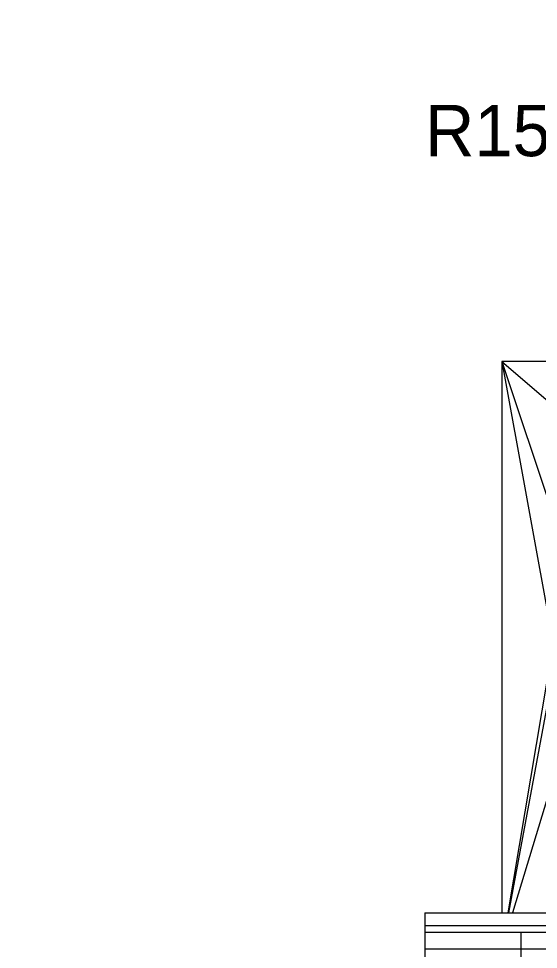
# Model space of a CAD drawing. Header units: millimetres. Extents: x -191664 to 191490, y -197311 to 10263.
# Drawn here: x -634 to 177, y -184227 to -182775 of the extents above; entities that cross this region are included whole.
import ezdxf

# ---------------------------------------------------------------- set-up
doc = ezdxf.new("R2010")
doc.units = ezdxf.units.MM
doc.layers.add('R15_COTAS_TRANSPORTE_P', color=1, linetype='Continuous', lineweight=0)
doc.layers.add('R15_PRENSA_RECEPCION_P', color=2, linetype='Continuous', lineweight=0)
doc.dimstyles.new('PLANTA_20', dxfattribs={"dimtxt": 50, "dimasz": 30, "dimexe": 30, "dimexo": 16, "dimgap": 20, "dimtad": 1, "dimtih": 1, "dimtoh": 1, "dimdec": 1, "dimzin": 0, "dimdsep": 46, "dimcen": 0.09, "dimadec": 0, "dimazin": 0, "dimtfac": 1, "dimtdec": 4, "dimtofl": 0, "dimtmove": 0, "dimatfit": 3, "dimfxl": 1, "dimtolj": 1, "dimtzin": 0, "dimarcsym": 0})

# ---------------------------------------------------------------- blocks, each defined once
blk = doc.blocks.new('*D131')
at = {"layer": 'Defpoints', "color": 0, "transparency": 16777216}
for p in [(1100, -183968.1), (1139.8, -184162.7), (1104.6, -184212), (1304.6, -184212), (1304.6, -184212)]:
    blk.add_point(p, dxfattribs=at)
at = {"layer": 'R15_COTAS_TRANSPORTE_P', "color": 0, "lineweight": -2, "transparency": 16777216}
blk.add_arc((1304.6, -184212), 172, 140.0034, 169.9966, dxfattribs=at)
at = {"layer": 'R15_COTAS_TRANSPORTE_P', "color": 0, "transparency": 16777216}
for points in [[(1169.3, -184097.9), (1176.3, -184105), (1194, -184080.2)], [(1140.2, -184182.6), (1130.2, -184181.7), (1132.6, -184212)]]:
    blk.add_solid(points, dxfattribs=at)
blk = doc.blocks.new('*D132')
at = {"layer": 'Defpoints', "color": 0, "transparency": 16777216}
for p in [(-500, -194490), (-500, -194490), (500, -194490), (203.3, -194656.7), (439.7, -194832)]:
    blk.add_point(p, dxfattribs=at)
at = {"layer": 'R15_COTAS_TRANSPORTE_P', "color": 0, "lineweight": -2, "transparency": 16777216}
blk.add_arc((-500, -194490), 722.8, 342.3783, 357.6217, dxfattribs=at)
at = {"layer": 'R15_COTAS_TRANSPORTE_P', "color": 0, "transparency": 16777216}
for points in [[(217.2, -194519.9), (227.1, -194520.1), (222.8, -194490)], [(193.6, -194710.4), (184.1, -194707.2), (179.2, -194737.2)]]:
    blk.add_solid(points, dxfattribs=at)
blk = doc.blocks.new('*D133')
at = {"layer": 'Defpoints', "color": 0, "transparency": 16777216}
for p in [(439.7, -194148), (217.9, -194406.1), (-500, -194490), (-500, -194490), (500, -194490)]:
    blk.add_point(p, dxfattribs=at)
at = {"layer": 'R15_COTAS_TRANSPORTE_P', "color": 0, "lineweight": -2, "transparency": 16777216}
blk.add_arc((-500, -194490), 722.8, 2.3783, 17.6217, dxfattribs=at)
at = {"layer": 'R15_COTAS_TRANSPORTE_P', "color": 0, "transparency": 16777216}
for points in [[(184.1, -194272.8), (193.6, -194269.6), (179.2, -194242.8)], [(227.1, -194459.9), (217.2, -194460.1), (222.8, -194490)]]:
    blk.add_solid(points, dxfattribs=at)

msp = doc.modelspace()

# ---------------------------------------------------------------- linework, layer by layer
at = {"layer": 'R15_PRENSA_RECEPCION_P', "color": 9, "true_color": 0xb9c3c2}
for p, q in [((120, -183310), (400, -183550)), ((600, -183310), (120, -183310)), ((120, -183310), (200, -183550)), ((120, -183310), (200, -183750)), ((120, -183310), (120, -184170)), ((304.29, -183310), (120, -183310)), ((302.16, -183310), (120, -183310)), ((300, -183310), (120, -183310)), ((297.84, -183310), (120, -183310)), ((295.71, -183310), (120, -183310)), ((293.61, -183310), (120, -183310)), ((291.58, -183310), (120, -183310)), ((289.63, -183310), (120, -183310)), ((287.78, -183310), (120, -183310)), ((286.04, -183310), (120, -183310)), ((284.44, -183310), (120, -183310)), ((282.99, -183310), (120, -183310)), ((281.71, -183310), (120, -183310)), ((280.6, -183310), (120, -183310)), ((279.67, -183310), (120, -183310)), ((278.95, -183310), (120, -183310)), ((278.42, -183310), (120, -183310)), ((278.11, -183310), (120, -183310)), ((278, -183310), (120, -183310)), ((200, -183750), (129.41, -184170)), ((200, -183795), (130.39, -184170)), ((200, -183961), (136.91, -184170)), ((120, -184170), (129.41, -184170)), ((120, -184170), (2080, -184170)), ((129.41, -184170), (130.39, -184170)), ((130.39, -184170), (136.91, -184170)), ((136.91, -184170), (179.17, -184170))]:
    msp.add_line(p, q, dxfattribs=at)
at = {"layer": 'R15_PRENSA_RECEPCION_P', "color": 251, "true_color": 0x53616b}
for p, q in [((0, -184170), (2200, -184170)), ((0, -184170), (0, -184190)), ((0, -184190), (2200, -184190)), ((0, -184190), (0, -184200)), ((0, -184200), (2200, -184200)), ((0, -184200), (150, -184200)), ((0, -184200), (0, -184240)), ((150, -184240), (150, -184200)), ((0, -184226), (2200, -184226)), ((0, -184226), (0, -184250))]:
    msp.add_line(p, q, dxfattribs=at)

# ---------------------------------------------------------------- texts
at = {"layer": 'R15_PRENSA_RECEPCION_P'}
msp.add_text('R15 / PRENSA / TANGENTE ASUMIDA15 GRADOS / DOS LABIOS Y CANAL COMUN50 GRADOS', height=80, dxfattribs=at).set_placement((0, -182990))

# ---------------------------------------------------------------- dimensions: what is measured, and where the dimension line sits
at = {"layer": 'R15_COTAS_TRANSPORTE_P'}
for base, line1, line2, picture, middle in [((217.89, -194406.09), ((-500, -194490), (500, -194490)), ((-500, -194490), (439.69, -194147.98)), '*D133', (191490.46, -33543.69)), ((203.29, -194656.68), ((-500, -194490), (500, -194490)), ((-500, -194490), (439.69, -194832.02)), '*D132', (-191664.11, -34001.98)), ((1139.8, -184162.66), ((1304.62, -184212), (1104.62, -184212)), ((1304.62, -184212), (1100, -183968.15)), '*D131', (-166426.35, -78863.51))]:
    dim = msp.add_angular_dim_2l(base=base, line1=line1, line2=line2, dimstyle='PLANTA_20', dxfattribs=at)
    dim.commit()
    dim.dimension.update_dxf_attribs({"geometry": picture, "text_midpoint": middle})

doc.saveas('drawing.dxf')
